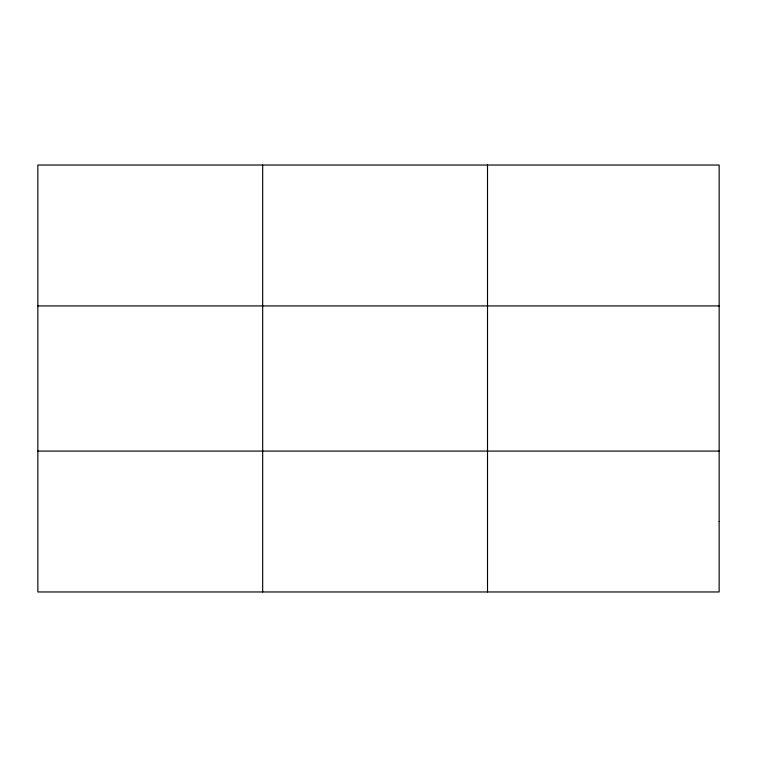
<?xml version="1.0" encoding="UTF-8"?>
<svg xmlns="http://www.w3.org/2000/svg" width="757" height="757" viewBox="0 0 757 757"><rect width="100%" height="100%" fill="white"/><g stroke="black" fill="none" stroke-linecap="round" stroke-linejoin="round"><path stroke-width="1.14" d="M262.679 165.035L262.679 591.965M487.508 165.035L487.508 591.965M37.85 305.923L719.15 305.923M37.85 451.077L719.15 451.077M719.15 521.526L719.15 591.965L37.85 591.965L37.85 165.035L719.15 165.035L719.15 521.526"/></g></svg>
